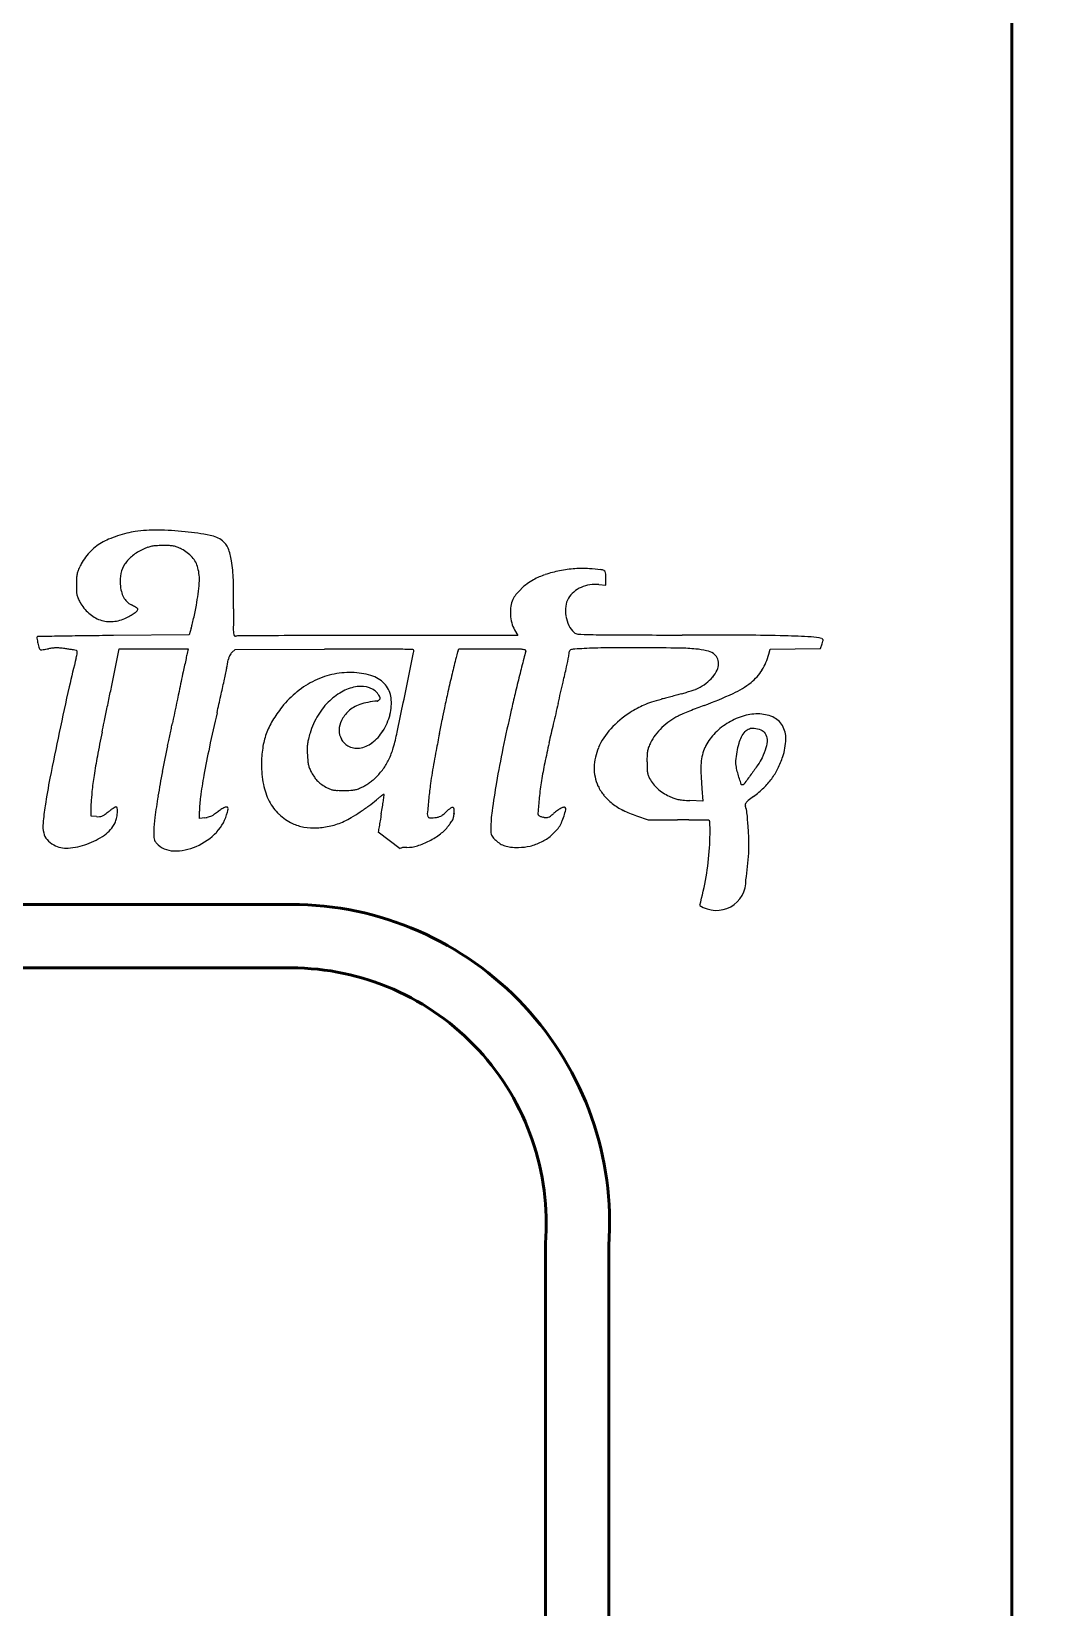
# Model space of a CAD drawing. Header units: millimetres. Extents: x 35877 to 3066687, y -650199 to -40525.
# Drawn here: x 147159.47 to 147175.43, y -179762.84 to -179737.99 of the extents above; entities that cross this region are included whole.
import ezdxf

# ---------------------------------------------------------------- set-up
doc = ezdxf.new("R2010")
doc.units = ezdxf.units.MM
doc.header["$MEASUREMENT"] = 0
doc.layers.add('A8_FURNITURE', color=32, linetype='Continuous', lineweight=30)

msp = doc.modelspace()

# ---------------------------------------------------------------- linework, layer by layer
at = {"transparency": 33554687}
for p, q in [((147168.422, -179746.711), (147168.533, -179746.723)), ((147168.533, -179746.723), (147168.533, -179746.609)), ((147161.957, -179747.505), (147160.767, -179747.515)), ((147161.992, -179747.399), (147161.957, -179747.505)), ((147167.144, -179747.515), (147164.937, -179747.515)), ((147167.092, -179747.426), (147167.144, -179747.515)), ((147160.754, -179748.225), (147160.855, -179747.727)), ((147160.855, -179747.727), (147161.399, -179747.727)), ((147161.399, -179747.727), (147161.944, -179747.727)), ((147161.944, -179747.727), (147161.927, -179747.8)), ((147162.635, -179747.784), (147162.685, -179747.737)), ((147162.685, -179747.737), (147164.093, -179747.731)), ((147166.197, -179747.775), (147166.215, -179747.727)), ((147166.215, -179747.727), (147166.748, -179747.727)), ((147171.101, -179747.81), (147171.122, -179747.728)), ((147171.122, -179747.728), (147171.52, -179747.723)), ((147171.52, -179747.723), (147171.918, -179747.718)), ((147171.918, -179747.718), (147171.943, -179747.646)), ((147170.047, -179749.927), (147170.063, -179750.128)), ((147160.412, -179750.364), (147160.415, -179750.161)), ((147162.122, -179750.398), (147162.122, -179750.284)), ((147170.063, -179750.128), (147169.859, -179750.117)), ((147160.496, -179750.37), (147160.412, -179750.364)), ((147162.208, -179750.388), (147162.122, -179750.398)), ((147169.014, -179750.359), (147169.199, -179750.421)), ((147169.199, -179750.421), (147169.663, -179750.423))]:
    msp.add_line(p, q, dxfattribs=at)
at = {"linetype": 'Continuous', "transparency": 33554687}
msp.add_line((147165.29, -179750.876), (147164.941, -179750.617), dxfattribs=at)
at = {"transparency": 33554687}
msp.add_lwpolyline([(147170.974, -179749.001, -0.165578), (147171.044, -179749.059, -0.126809), (147171.074, -179749.155, -0.086433), (147171.057, -179749.285, -0.042244), (147170.995, -179749.441, -0.030353), (147170.93, -179749.552, -0.010828), (147170.824, -179749.703, -0.004165), (147170.711, -179749.856, -0.234744), (147170.68, -179749.871, -0.321391), (147170.668, -179749.862, -0.004802), (147170.639, -179749.774, -0.012477), (147170.611, -179749.679, -0.014928), (147170.59, -179749.589, -0.067594), (147170.584, -179749.491, -0.024239), (147170.601, -179749.351, -0.024499), (147170.632, -179749.212, -0.057984), (147170.671, -179749.113, -0.055252), (147170.731, -179749.028, -0.124944), (147170.795, -179748.984, -0.124914), (147170.873, -179748.975, -0.055211)], format="xyb", close=True, dxfattribs=at)
for centre, radius, start, end in [((147160.97, -179746.736), 0.788, 119.7757, 128.7045), ((147161.048, -179746.872), 0.945, 112.3569, 119.7757), ((147161.525, -179748.033), 2.2, 108.4108, 112.3569), ((147161.542, -179748.082), 2.252, 104.4824, 108.4109), ((147161.28, -179747.07), 1.206, 98.2145, 104.4825), ((147161.43, -179748.111), 2.258, 89.1273, 98.2145), ((147161.393, -179750.556), 4.704, 83.8788, 89.1273), ((147161.364, -179750.827), 4.977, 79.257, 83.8787), ((147162.204, -179746.402), 0.473, 53.2547, 79.2569), ((147162.327, -179746.236), 0.266, 21.3808, 53.2547), ((147161.021, -179746.797), 0.867, 145.4422, 153.789), ((147161.023, -179746.798), 0.87, 137.1154, 145.4423), ((147161.01, -179746.787), 0.853, 128.7045, 137.1154), ((147161.396, -179746.681), 0.536, 128.178, 146.7335), ((147161.578, -179746.911), 0.83, 114.8008, 128.1779), ((147161.732, -179747.244), 1.197, 110.752, 114.8008), ((147161.439, -179746.471), 0.369, 101.0315, 110.752), ((147161.458, -179746.569), 0.469, 92.7145, 101.0315), ((147161.561, -179748.744), 2.647, 90.4023, 92.7144), ((147161.563, -179749.116), 3.019, 88.3369, 90.4022), ((147161.639, -179746.503), 0.405, 79.2461, 88.3369), ((147161.661, -179746.387), 0.287, 67.8201, 79.2461), ((147161.4, -179747.027), 0.978, 63.2389, 67.8201), ((147161.584, -179746.662), 0.569, 42.1071, 63.2389), ((147161.707, -179746.551), 0.404, 14.8072, 42.1072), ((147161.679, -179746.49), 0.962, 9.1489, 21.3807), ((147160.581, -179746.627), 0.398, 168.3552, 177.5781), ((147160.506, -179746.612), 0.322, 157.7472, 168.3552), ((147161.33, -179746.949), 1.213, 153.789, 157.7473), ((147161.393, -179746.657), 0.524, 166.7243, 185.1813), ((147161.341, -179746.645), 0.471, 146.7336, 166.7243), ((147161.402, -179746.632), 0.719, 355.7163, 14.8072), ((147160.412, -179746.694), 2.245, 1.4636, 9.1489), ((147167.9, -179747.55), 1.046, 108.1443, 119.2226), ((147168.177, -179748.393), 1.934, 101.1483, 108.1443), ((147168.199, -179748.505), 2.049, 94.3108, 101.1483), ((147168.161, -179747.998), 1.54, 85.8423, 94.3108), ((147167.631, -179755.281), 8.842, 84.6711, 85.8422), ((147168.44, -179746.606), 0.13, 60.5976, 84.671), ((147168.481, -179746.534), 0.0462, 8.3307, 60.5976), ((147167.965, -179746.609), 0.568, 360, 8.3308), ((147162.612, -179746.713), 2.431, 177.5781, 180), ((147162.859, -179746.713), 2.679, 180, 182.1863), ((147161.703, -179746.629), 0.835, 185.1812, 193.3573), ((147158.882, -179746.443), 3.246, 349.4776, 355.7163), ((147151.218, -179746.929), 11.442, 359.1646, 1.4637), ((147167.873, -179747.492), 0.982, 133.7295, 140.5924), ((147167.946, -179747.568), 1.088, 127.1046, 133.7296), ((147167.811, -179747.389), 0.863, 119.2227, 127.1046), ((147168.35, -179747.214), 0.503, 114.3516, 130.1218), ((147168.365, -179747.248), 0.54, 99.1594, 114.3517), ((147168.366, -179747.254), 0.545, 84.0831, 99.1595), ((147160.553, -179746.801), 0.371, 182.1863, 191.591), ((147160.438, -179746.825), 0.253, 191.591, 203.6868), ((147160.906, -179746.619), 0.765, 203.6868, 208.9857), ((147160.817, -179746.669), 0.662, 208.9857, 228.2812), ((147161.253, -179746.735), 0.372, 193.3573, 208.3097), ((147161.171, -179746.779), 0.28, 208.3096, 225.9491), ((147161.184, -179746.766), 0.298, 225.949, 242.7824), ((147160.528, -179748.042), 1.136, 60.743, 62.7824), ((147160.702, -179747.731), 0.78, 58.0382, 60.7429), ((147156.6, -179746.019), 5.567, 348.3634, 349.4776), ((147167.71, -179747.146), 0.684, 172.2212, 183.2689), ((147167.384, -179747.102), 0.355, 154.1688, 172.2212), ((147167.419, -179747.119), 0.394, 140.5923, 154.1688), ((147168.45, -179747.116), 0.555, 173.5587, 189.4858), ((147168.205, -179747.088), 0.308, 148.8119, 173.5587), ((147168.284, -179747.136), 0.401, 130.1218, 148.8118), ((147160.725, -179746.772), 0.525, 228.2811, 251.2598), ((147160.719, -179746.789), 0.507, 251.2598, 274.7044), ((147160.712, -179746.704), 0.592, 274.7044, 295.575), ((147160.508, -179746.277), 1.064, 295.575, 300.3322), ((147160.778, -179746.738), 0.53, 300.3322, 308.3435), ((147160.898, -179746.89), 0.337, 308.3435, 317.5931), ((147160.677, -179747.771), 0.827, 55.9232, 58.0382), ((147161.125, -179747.109), 0.0285, 31.7175, 55.9232), ((147161.133, -179747.104), 0.0192, 317.5931, 31.7175), ((147157.058, -179746.126), 5.097, 346.197, 347.2725), ((147156.444, -179745.987), 5.727, 347.2725, 348.3634), ((147222.903, -179747.974), 60.25, 179.1647, 179.43857), ((147167.726, -179747.145), 0.7, 183.2688, 194.2131), ((147168.464, -179747.114), 0.569, 189.4858, 205.2281), ((147159.58, -179747.553), 0.0236, 135.0338, 190.8527), ((147159.576, -179747.549), 0.0172, 91.0695, 135.0339), ((147171.212, -180370.844), 623.42, 91.037686, 91.069543), ((147161.05, -179809.807), 62.291, 90.6815, 91.03765), ((147161.747, -179868.417), 120.905, 90.4646, 90.6814), ((147161.197, -179747.143), 0.835, 342.0992, 346.197), ((147163.756, -179747.395), 1.101, 179.4386, 184.2835), ((147162.763, -179747.469), 0.105, 184.2834, 206.6121), ((147162.686, -179747.508), 0.019, 206.6121, 285.0731), ((147162.723, -179747.646), 0.124, 90.2903, 105.0732), ((147172.924, -181760.138), 2012.642, 90.272066, 90.290401), ((147164.563, -179999.327), 251.812, 90.10796, 90.27205), ((147164.995, -180228.803), 481.288, 90.00684, 90.10791), ((147167.451, -179747.215), 0.416, 194.2132, 210.3719), ((147168.265, -179747.207), 0.35, 205.2281, 227.8962), ((147168.097, -179747.394), 0.0981, 227.8962, 266.301), ((147168.4, -179742.701), 4.801, 266.301, 268.6457), ((147168.691, -179730.384), 17.121, 268.6458, 269.8659), ((147170.593, -178917.173), 830.335, 269.865982, 269.940925), ((147169.534, -179944.906), 197.399, 89.6494, 89.94092), ((147170.554, -179778.096), 30.586, 88.4934, 89.6494), ((147170.89, -179765.337), 17.822, 87.1691, 88.4933), ((147171.736, -179748.223), 0.688, 73.1667, 87.1691), ((147161.472, -179747.191), 1.95, 190.8528, 193.2401), ((147161.222, -179747.25), 1.693, 193.2401, 195.965), ((147159.63, -179747.705), 0.0374, 195.965, 238.2825), ((147159.62, -179747.722), 0.0174, 238.2826, 273.8106), ((147159.552, -179746.71), 1.032, 273.8106, 275.7137), ((147159.572, -179746.905), 0.836, 275.7136, 278.5521), ((147159.495, -179746.397), 1.349, 278.5521, 280.5349), ((147159.882, -179748.475), 0.764, 95.6495, 100.535), ((147159.868, -179748.33), 0.619, 89.9241, 95.6495), ((147159.867, -179748.462), 0.751, 84.7989, 89.9242), ((147159.786, -179749.355), 1.647, 81.9506, 84.799), ((147159.53, -179751.166), 3.476, 80.9278, 81.9507), ((147159.736, -179749.877), 2.171, 79.4722, 80.9277), ((147159.567, -179750.784), 3.093, 78.6142, 79.4722), ((147160.171, -179747.788), 0.0368, 58.2825, 78.6142), ((147159.836, -179747.758), 0.359, 348.76, 354.3932), ((147160.185, -179747.765), 0.0105, 359.366, 58.2826), ((147159.874, -179747.762), 0.321, 354.3931, 359.366), ((147167.27, -179749.013), 5.479, 167.2039, 168.0086), ((147162.737, -179747.892), 0.149, 133.2193, 144.9505), ((147165.464, -180065.759), 318.031, 90.1093, 90.24703), ((147164.902, -179771.248), 23.519, 89.1843, 90.1093), ((147164.77, -179780.514), 32.786, 88.7496, 89.1844), ((146554.403, -179624.487), 623.409, 348.55381, 348.592771), ((147165.486, -179747.751), 0.0156, 0, 88.7496), ((147165.326, -179747.751), 0.176, 348.5928, 359.9999), ((147166.895, -179748.04), 0.747, 159.1832, 166.107), ((147166.748, -179817.772), 70.044, 89.73119, 90.00002), ((147167.067, -179749.786), 2.058, 86.2992, 89.7312), ((147167.177, -179748.078), 0.346, 76.3222, 86.2991), ((147169.687, -179748.503), 2.528, 162.9467, 165.729), ((147167.255, -179747.757), 0.0155, 342.9467, 76.3221), ((147167.609, -179747.771), 0.344, 348.7022, 359.5718), ((147167.986, -179747.774), 0.0323, 134.3677, 179.5717), ((147168, -179747.788), 0.0521, 102.7303, 134.3678), ((147168.066, -179748.084), 0.355, 93.7965, 102.7303), ((147168.813, -179759.337), 11.633, 93.0778, 93.7965), ((147168.592, -179755.216), 7.506, 90.4105, 93.0778), ((147168.914, -179800.256), 52.548, 89.7761, 90.4104), ((147168.862, -179813.676), 65.967, 89.27041, 89.77599), ((147169.664, -179750.666), 2.952, 84.4454, 89.2704), ((147169.806, -179749.208), 1.487, 77.7745, 84.4455), ((147170.051, -179748.075), 0.328, 57.3106, 77.7745), ((147170.139, -179747.939), 0.167, 26.1489, 57.3107), ((147171.921, -179747.614), 0.0514, 52.6025, 73.1668), ((147171.066, -179747.343), 0.928, 340.9134, 343.6016), ((147171.942, -179747.587), 0.0169, 5.4245, 52.6026), ((147171.906, -179747.59), 0.0524, 343.6015, 5.4246), ((147171.011, -179750.762), 11.212, 165.0397, 167.4344), ((147159.575, -179747.706), 0.626, 345.0398, 348.76), ((147373.76, -179792.872), 216.575, 168.00862, 168.06546), ((147144.972, -179744.527), 17.925, 348.0799, 348.7287), ((147159.132, -179747.349), 3.486, 348.7287, 350.9119), ((147162.733, -179747.925), 0.16, 159.7909, 170.9118), ((147162.841, -179747.965), 0.276, 152.384, 159.7909), ((147162.839, -179747.963), 0.273, 144.9505, 152.384), ((147200.468, -179756.344), 35.332, 166.107, 166.5397), ((147213.433, -179759.63), 47.667, 165.7291, 166.0572), ((147152.801, -179744.765), 15.455, 346.9697, 347.8747), ((147155.971, -179745.446), 12.213, 347.8746, 348.7022), ((147170.071, -179747.959), 0.239, 334.5438, 0), ((147170.099, -179747.959), 0.211, 360, 26.1489), ((147170.241, -179747.592), 0.887, 328.176, 345.7958), ((146956.795, -179706.732), 208.137, 348.44079, 348.50083), ((147477.227, -179814.741), 322.329, 168.06547, 168.12185), ((147139.845, -179743.444), 23.165, 347.4763, 348.0799), ((147164.543, -179749.483), 1.394, 115.4587, 129.0594), ((147164.508, -179749.408), 1.312, 101.4078, 115.4586), ((147164.496, -179749.351), 1.253, 86.8705, 101.4078), ((147164.506, -179749.169), 1.071, 70.7751, 86.8705), ((147164.708, -179748.59), 0.458, 40.4094, 70.7751), ((147164.762, -179748.544), 0.387, 6.7048, 40.4095), ((147063.664, -179727.6), 103.814, 348.31408, 348.5538), ((147188.851, -179753.564), 23.387, 166.5397, 167.2449), ((147206.151, -179757.822), 40.164, 166.0573, 166.4825), ((147109.052, -179734.641), 60.36, 346.64103, 346.96968), ((147169.692, -179747.714), 0.697, 295.1761, 307.2626), ((147169.728, -179747.762), 0.636, 307.2626, 320.2045), ((147169.822, -179747.84), 0.515, 320.2045, 334.5438), ((147169.963, -179747.169), 1.384, 294.6199, 308.3359), ((147170.352, -179747.661), 0.757, 308.3358, 328.176), ((147222.534, -179762.246), 64, 167.43433, 168.09415), ((146881.604, -179691.353), 284.884, 348.39333, 348.44077), ((149115.923, -180159.418), 1996.881, 168.121775, 168.136442), ((147128.26, -179740.871), 35.032, 347.0336, 347.4763), ((147164.686, -179749.658), 1.621, 129.0594, 141.208), ((147164.871, -179749.291), 1.02, 132.8143, 140.9678), ((147164.876, -179749.296), 1.027, 118.2279, 132.8143), ((147164.693, -179748.955), 0.64, 97.4278, 118.228), ((147164.665, -179748.744), 0.427, 71.216, 97.4278), ((147165.063, -179750.147), 1.604, 94.925, 100.3412), ((147164.712, -179748.607), 0.282, 35.4533, 71.2159), ((147164.924, -179748.531), 0.018, 274.925, 297.194), ((147164.886, -179748.456), 0.102, 297.194, 303.3635), ((147164.574, -179748.705), 0.452, 30.8217, 35.4533), ((147164.874, -179748.44), 0.123, 303.3635, 309.348), ((147164.868, -179748.432), 0.132, 309.3479, 315), ((147164.896, -179748.513), 0.0764, 13.5619, 30.8218), ((147164.938, -179748.502), 0.0331, 315, 343.8672), ((147164.94, -179748.502), 0.0319, 343.8671, 13.5619), ((147164.452, -179748.58), 0.698, 345.0441, 6.7048), ((147181.236, -179751.84), 15.579, 167.2448, 168.2009), ((147192.05, -179754.432), 25.661, 166.4825, 167.0773), ((147170.34, -179751.94), 3.544, 105.3108, 107.9227), ((147317.927, -180291.024), 562.467, 105.30374, 105.31084), ((147560.085, -181175.982), 1479.957, 105.300275, 105.303712), ((147575.281, -181231.532), 1537.548, 105.296784, 105.300222), ((147413.571, -180640.293), 924.594, 105.291717, 105.296759), ((147169.061, -179746.005), 2.518, 285.2917, 287.0537), ((147168.948, -179745.638), 2.901, 287.0536, 288.6377), ((147169.047, -179745.932), 2.592, 288.6377, 290.2291), ((147169.749, -179747.836), 0.562, 290.229, 295.1761), ((147167.77, -179742.383), 6.649, 290.337, 294.6199), ((146904.163, -179695.986), 261.855, 348.34536, 348.39325), ((147194, -179756.008), 32.428, 167.0336, 168.0182), ((147164.902, -179749.833), 1.898, 141.2079, 149.0707), ((147164.999, -179749.381), 1.177, 148.7042, 156.1532), ((147164.929, -179749.338), 1.094, 140.9678, 148.7041), ((147164.866, -179749.117), 0.568, 134.0307, 152.3917), ((147164.753, -179749), 0.406, 119.8555, 134.0307), ((147164.85, -179749.168), 0.6, 109.28, 119.8555), ((147164.923, -179749.377), 0.821, 100.3412, 109.28), ((147164.177, -179748.507), 0.984, 328.5474, 345.0441), ((147075.005, -179729.945), 92.233, 348.05212, 348.31408), ((147183.478, -179752.308), 17.869, 168.2009, 168.8272), ((147192.873, -179754.621), 26.505, 167.0773, 168.4015), ((147405.798, -179805.111), 244.638, 166.64107, 166.71899), ((147169.785, -179750.072), 1.6, 123.1368, 137.2744), ((147169.903, -179750.254), 1.816, 118.9572, 123.1368), ((147169.591, -179749.689), 1.171, 113.1511, 118.9571), ((147169.68, -179749.899), 1.399, 107.9227, 113.151), ((147170.072, -179749.607), 0.914, 115.9243, 125.5875), ((147170.449, -179750.382), 1.776, 113.3141, 115.9242), ((147172.52, -179755.189), 7.01, 112.3736, 113.3142), ((147172.803, -179755.875), 7.752, 111.4414, 112.3737), ((147172.23, -179754.416), 6.184, 110.3369, 111.4414), ((147171.005, -179749.795), 1.056, 107.7593, 122.3137), ((147170.932, -179749.568), 0.817, 90.121, 107.7593), ((147170.931, -179749.335), 0.584, 66.5462, 90.1209), ((147223.799, -179762.513), 65.292, 168.09419, 168.7382), ((147180.253, -179753.14), 20.09, 168.2257, 169.3173), ((147085.553, -179733.4), 76.646, 348.22568, 348.34531), ((147065.194, -179728.527), 98.628, 347.97654, 348.03406), ((147116.966, -179739.499), 45.706, 348.0341, 348.1363), ((147164.29, -179749.465), 1.184, 149.0706, 160.269), ((147165.23, -179749.483), 1.43, 156.1533, 162.5921), ((147164.667, -179749.013), 0.344, 152.3917, 179.1382), ((147164.595, -179749.012), 0.271, 179.1382, 209.9543), ((147164.444, -179748.67), 0.67, 306.5547, 328.5474), ((147161.918, -179748.337), 3.396, 343.7678, 348.0522), ((147194.051, -179754.397), 28.647, 168.8273, 169.2671), ((147181.401, -179752.144), 14.075, 166.7191, 167.3434), ((147169.386, -179749.704), 1.058, 137.2745, 156.5531), ((147170.148, -179749.727), 1.055, 133.9514, 142.5019), ((147170.185, -179749.765), 1.108, 125.5876, 133.9514), ((147171.001, -179749.79), 1.049, 122.3137, 136.9138), ((147171.033, -179749.1), 0.328, 30.2607, 66.5462), ((147170.969, -179749.138), 0.402, 358.3088, 30.2607), ((147178.69, -179752.936), 17.464, 167.8253, 169.1887), ((147111.11, -179738.356), 51.672, 347.8252, 347.9192), ((147063.872, -179728.245), 99.98, 347.9192, 347.9765), ((147175.753, -179752.135), 13.774, 168.0183, 169.8852), ((147164.879, -179749.549), 1.779, 171.5765, 179.8073), ((147164.271, -179749.459), 1.164, 160.269, 171.5764), ((147164.427, -179749.293), 0.605, 172.9107, 179.8638), ((147165.997, -179749.297), 2.175, 179.8638, 182.5481), ((147164.393, -179749.288), 0.57, 165.6902, 172.9107), ((147165.56, -179749.586), 1.774, 162.5921, 165.6902), ((147164.618, -179748.998), 0.299, 209.9543, 238.629), ((147164.606, -179749.018), 0.275, 238.6291, 278.4895), ((147164.582, -179748.856), 0.439, 278.4896, 306.5547), ((147163.974, -179748.935), 1.255, 334.7624, 343.7679), ((147210.373, -179757.49), 45.259, 169.2671, 169.6095), ((147183.866, -179752.772), 17.311, 168.4015, 170.2237), ((147380.383, -179794.491), 217.513, 167.9841, 168.0689), ((147180.929, -179752.038), 13.592, 167.3434, 167.9842), ((147169.174, -179749.612), 0.826, 156.5532, 178.7137), ((147169.515, -179749.393), 0.33, 159.0363, 169.3021), ((147170.067, -179749.605), 0.922, 154.2638, 159.0363), ((147169.858, -179749.504), 0.689, 142.502, 154.2639), ((147170.657, -179749.541), 0.62, 154.9225, 166.2907), ((147170.814, -179749.615), 0.793, 136.9137, 154.9225), ((147170.419, -179749.122), 0.953, 341.5208, 358.3088), ((147169.311, -179751.076), 8.955, 169.3173, 171.3143), ((147164.757, -179749.548), 1.657, 179.8073, 190.9229), ((147166.232, -179749.286), 2.41, 182.5481, 184.9288), ((147164.306, -179749.452), 0.477, 184.9287, 192.8406), ((147164.276, -179749.077), 0.921, 323.9814, 334.7624), ((147297.128, -179773.398), 133.461, 169.60959, 169.76245), ((147173.06, -179750.684), 5.613, 168.0689, 170.9564), ((147171.948, -179749.515), 2.768, 177.587, 179.7834), ((147172.081, -179749.515), 2.9, 179.7834, 181.7823), ((147169.642, -179749.417), 0.46, 169.3021, 177.5871), ((147171.448, -179749.632), 1.417, 175.6329, 182.3616), ((147170.837, -179749.585), 0.805, 166.2908, 175.6328), ((147169.904, -179748.949), 1.496, 333.7199, 341.5208), ((147169.097, -179751.62), 9.516, 168.7382, 171.4072), ((147166.326, -179750.62), 5.935, 171.3143, 173.7358), ((147175.618, -179752.349), 14.336, 169.1888, 170.7697), ((147171.186, -179751.321), 9.136, 169.8852, 172.0725), ((147164.162, -179749.485), 0.329, 192.8405, 202.835), ((147164.487, -179749.348), 0.681, 202.835, 208.6339), ((147164.517, -179749.331), 0.716, 208.6339, 215.8831), ((147164.311, -179749.481), 0.462, 215.8832, 225.9539), ((147164.496, -179749.336), 0.584, 308.6179, 314.2274), ((147164.169, -179749), 1.052, 314.2275, 323.9813), ((147168.877, -179750.235), 3.135, 169.7625, 172.9179), ((147169.021, -179749.609), 0.674, 178.7138, 204.5408), ((147169.675, -179749.59), 0.493, 181.7824, 189.1925), ((147169.461, -179749.625), 0.277, 189.1925, 199.8142), ((147169.562, -179749.588), 0.384, 199.8142, 208.1176), ((147169.737, -179749.495), 0.583, 208.1176, 218.1236), ((147175.659, -179749.458), 5.632, 182.3615, 184.7743), ((147170.244, -179749.11), 1.121, 314.0153, 323.7669), ((147170.276, -179749.133), 1.081, 323.767, 333.7198), ((147162.357, -179750.184), 1.942, 173.7358, 179.3052), ((147164.078, -179749.679), 0.965, 190.9229, 207.5823), ((147164.331, -179749.46), 0.491, 225.954, 235.6813), ((147164.562, -179749.121), 0.901, 235.6814, 241.8543), ((147164.307, -179749.599), 0.359, 241.8544, 250.5258), ((147164.281, -179749.673), 0.281, 250.5259, 260.9484), ((147164.316, -179749.451), 0.506, 260.9484, 268.1937), ((147164.39, -179747.089), 2.868, 268.1937, 270.199), ((147164.39, -179747.089), 2.869, 270.199, 272.3411), ((147164.49, -179749.522), 0.433, 272.3412, 280.9977), ((147164.514, -179749.645), 0.308, 280.9977, 291.8172), ((147164.282, -179749.065), 0.932, 291.8172, 296.5537), ((147164.427, -179749.356), 0.608, 296.5537, 302.0116), ((147164.119, -179748.863), 1.189, 302.0116, 305.3132), ((147164.121, -179748.867), 1.184, 305.3132, 308.618), ((147165.392, -179750.624), 0.705, 121.2445, 124.2482), ((147150.668, -179748.054), 14.503, 351.8119, 352.142), ((147165.029, -179750.025), 0.00476, 18.847, 121.2444), ((147165.007, -179750.033), 0.0279, 352.142, 18.8471), ((147176.251, -179751.151), 10.566, 172.918, 174.1948), ((147180.262, -179752.151), 13.653, 170.2237, 172.1263), ((147172.388, -179750.577), 4.933, 170.9564, 174.1377), ((147169.006, -179749.616), 0.656, 204.5408, 219.6468), ((147169.148, -179749.498), 0.842, 219.6468, 232.1812), ((147169.767, -179749.472), 0.62, 218.1235, 227.6754), ((147169.797, -179749.439), 0.664, 227.6755, 236.8878), ((147169.869, -179749.327), 0.797, 236.8878, 244.9225), ((147169.822, -179748.673), 1.728, 306.966, 314.0153), ((147164.022, -179750.853), 4.383, 171.4072, 175.0057), ((147161.463, -179751.311), 1.28, 125.3903, 127.65), ((147161.212, -179750.957), 0.847, 122.3102, 125.3902), ((147161.249, -179751.015), 0.915, 119.9572, 122.3102), ((147160.805, -179750.246), 0.027, 90, 119.9571), ((147160.805, -179750.239), 0.0208, 4.9108, 90), ((147160.319, -179750.281), 0.509, 356.4538, 4.9107), ((147173.297, -179751.972), 11.984, 170.7697, 172.3817), ((147163.784, -179750.29), 1.662, 172.0724, 179.7973), ((147194.87, -179794.901), 55.167, 126.0302, 126.0698), ((147185.405, -179781.889), 39.077, 125.979, 126.0303), ((147162.668, -179750.57), 0.375, 120.9288, 125.979), ((147162.656, -179750.549), 0.351, 115.6213, 120.9287), ((147162.633, -179750.501), 0.297, 110.213, 115.6214), ((147162.547, -179750.269), 0.05, 90, 110.213), ((147162.547, -179750.259), 0.0404, 65.1887, 90), ((147161.427, -179750.045), 1.164, 347.3368, 349.6815), ((147162.558, -179750.235), 0.014, 10.7521, 65.1886), ((147162.516, -179750.243), 0.0568, 349.6815, 10.7521), ((147163.924, -179749.76), 0.792, 207.5823, 226.2255), ((147162.842, -179747.553), 3.289, 303.4597, 306.4123), ((147163.575, -179748.547), 2.055, 306.4123, 310.6132), ((147165.854, -179751.205), 1.447, 128.3125, 130.6132), ((147165.376, -179750.6), 0.676, 124.2482, 128.3126), ((147154.803, -179748.572), 10.337, 350.2332, 350.8545), ((147159.281, -179749.293), 5.802, 350.8545, 351.812), ((147196.91, -179753.252), 31.331, 174.1948, 174.639), ((147166.558, -179750.851), 0.778, 127.8045, 134.463), ((147166.112, -179750.276), 0.0498, 78.3881, 127.8046), ((147166.116, -179750.252), 0.026, 1.1685, 78.3881), ((147165.813, -179750.258), 0.329, 349.044, 1.1686), ((147168.74, -179750.558), 2.022, 172.1263, 179.9217), ((147176.513, -179751), 9.079, 174.1377, 175.6679), ((147168.524, -179751.303), 1.277, 126.1318, 129.9027), ((147168.039, -179750.639), 0.455, 117.9825, 126.1317), ((147167.941, -179750.454), 0.245, 107.3729, 117.9824), ((147167.874, -179750.24), 0.0218, 45, 107.3728), ((147166.708, -179749.991), 1.221, 342.4888, 347.2265), ((147167.862, -179750.252), 0.0383, 347.2264, 45), ((147169.272, -179749.339), 1.043, 232.1812, 243.3576), ((147169.541, -179748.801), 1.644, 243.3576, 251.3015), ((147169.923, -179749.212), 0.924, 244.9224, 249.8713), ((147169.762, -179749.652), 0.456, 249.8713, 258.2678), ((147169.801, -179749.462), 0.65, 258.2678, 264.9874), ((147170.019, -179746.984), 3.138, 264.9873, 267.0784), ((147170.784, -179750.187), 0.054, 170.0016, 200.8168), ((147170.787, -179750.188), 0.0566, 140.2467, 170.0016), ((147170.345, -179750.354), 0.415, 6.1555, 20.8167), ((147170.922, -179750.301), 0.233, 128.4197, 140.2467), ((147173.354, -179753.366), 4.146, 126.9659, 128.4198), ((147160.168, -179750.517), 0.515, 175.0058, 192.4024), ((147160.52, -179750.036), 0.335, 265.8859, 274.3066), ((147160.535, -179750.24), 0.13, 274.3067, 291.3523), ((147160.511, -179750.177), 0.197, 291.3523, 304.3701), ((147159.903, -179749.288), 1.274, 304.3701, 307.65), ((147160.317, -179750.227), 0.531, 305.2972, 332.971), ((147160.53, -179750.335), 0.292, 332.971, 347.4814), ((147160.273, -179750.278), 0.555, 347.4813, 356.4538), ((147163.394, -179750.648), 1.993, 172.3817, 178.4562), ((147162.17, -179750.046), 0.344, 276.431, 282.5757), ((147162.151, -179749.961), 0.43, 282.5757, 287.7697), ((147162.165, -179750.005), 0.384, 287.7697, 293.1039), ((147162.271, -179750.253), 0.115, 293.1039, 306.2058), ((147171.656, -179763.073), 15.773, 126.1098, 126.2058), ((147192.382, -179791.485), 50.942, 126.0698, 126.1099), ((147161.914, -179750.154), 0.664, 316.3438, 347.3368), ((147163.933, -179749.751), 0.804, 226.2255, 244.6471), ((147163.885, -179749.851), 0.693, 244.6471, 260.3342), ((147163.934, -179749.562), 0.986, 260.3342, 272.3763), ((147163.93, -179749.447), 1.101, 272.3763, 283.7722), ((147163.911, -179749.372), 1.179, 283.7721, 294.6023), ((147163.875, -179749.292), 1.266, 294.6022, 300.474), ((147162.929, -179747.685), 3.131, 300.474, 303.4596), ((147177.206, -179752.593), 12.423, 170.441, 170.8461), ((147194.575, -179755.471), 30.029, 170.3474, 170.5296), ((147220.116, -179759.815), 55.937, 170.2331, 170.3475), ((147165.811, -179750.333), 0.0957, 174.6389, 200.9937), ((147165.752, -179750.356), 0.0317, 200.9935, 234.1385), ((147165.758, -179750.347), 0.0428, 234.1385, 260.6086), ((147165.772, -179750.262), 0.129, 260.6087, 273.9351), ((147165.708, -179749.327), 1.067, 273.9351, 276.7544), ((147165.774, -179749.885), 0.505, 276.7544, 283.1277), ((147165.847, -179750.197), 0.184, 283.1277, 296.6688), ((147165.523, -179750.112), 0.664, 307.183, 322.6363), ((147165.838, -179750.18), 0.203, 296.6687, 309.3998), ((147165.523, -179749.796), 0.7, 309.3998, 314.463), ((147164.416, -179749.267), 2.057, 322.6362, 323.8572), ((147165.081, -179749.752), 1.234, 323.8572, 325.6477), ((147164.514, -179749.365), 1.921, 325.6477, 326.6148), ((147166.104, -179750.413), 0.0159, 326.6147, 355.8907), ((147166.2, -179750.42), 0.0801, 170.2149, 175.8906), ((147170.455, -179751.153), 4.398, 169.8947, 170.2149), ((147169.486, -179750.981), 3.414, 169.4036, 169.8947), ((147171.218, -179751.305), 5.175, 169.044, 169.4036), ((147167.507, -179750.318), 0.0468, 175.6679, 239.3233), ((147167.511, -179750.311), 0.0549, 239.3232, 251.1047), ((147167.661, -179749.872), 0.519, 251.1048, 253.364), ((147167.678, -179749.817), 0.577, 253.3639, 255.7498), ((147167.698, -179749.737), 0.659, 255.7498, 257.9084), ((147167.592, -179750.231), 0.154, 257.9085, 271.0192), ((147167.593, -179750.302), 0.0828, 271.0193, 291.9031), ((147167.569, -179750.242), 0.148, 291.9032, 306.3235), ((147167.079, -179749.575), 0.976, 306.3236, 309.9027), ((147167.215, -179750.127), 0.707, 309.9896, 324.5882), ((147167.432, -179750.281), 0.441, 324.5882, 336.1372), ((147166.938, -179750.063), 0.98, 336.1372, 342.4888), ((147169.444, -179818.579), 68.157, 89.66554, 89.81634), ((147169.62, -179788.574), 38.151, 89.4327, 89.6656), ((147168.908, -179860.438), 110.018, 89.36259, 89.43272), ((147170.13, -179750.574), 0.147, 82.1175, 89.3626), ((147170.147, -179750.454), 0.0264, 1.2068, 82.1175), ((147163.287, -179750.598), 6.888, 359.6097, 1.2068), ((147165.073, -179750.923), 5.718, 3.9991, 6.1554), ((147165.75, -179750.875), 5.039, 1.3803, 3.999), ((147159.891, -179750.578), 0.231, 192.4023, 221.6321), ((147160.021, -179750.462), 0.405, 221.6321, 240.8197), ((147159.958, -179749.72), 1.152, 289.7759, 305.2972), ((147163.588, -179750.653), 2.187, 178.4562, 180.6517), ((147161.615, -179750.675), 0.214, 180.6517, 192.7384), ((147161.51, -179750.699), 0.106, 192.7383, 211.9469), ((147161.616, -179750.633), 0.231, 211.9469, 222.6637), ((147161.665, -179749.917), 1.008, 293.6694, 316.3438), ((147165.209, -179749.704), 1.179, 287.2877, 297.2687), ((147165.198, -179749.684), 1.202, 297.2688, 307.183), ((147167.78, -179750.556), 1.062, 179.9217, 183.6956), ((147166.841, -179750.617), 0.121, 183.6957, 202.3167), ((147166.833, -179750.62), 0.112, 202.3168, 221.9647), ((147167.372, -179750.136), 0.837, 221.9646, 226.4304), ((147167.108, -179750.413), 0.454, 226.4303, 237.7282), ((147167.15, -179750.042), 0.814, 283.3765, 296.5905), ((147167.16, -179750.061), 0.793, 296.5905, 309.9896), ((147166.433, -179750.62), 3.742, 356.2604, 359.6097), ((147168.301, -179750.814), 2.488, 356.9399, 1.3802), ((147160.023, -179750.459), 0.409, 240.8197, 273.9649), ((147159.975, -179749.767), 1.102, 273.9649, 289.7759), ((147161.722, -179750.535), 0.376, 222.6637, 268.4609), ((147161.735, -179750.074), 0.836, 268.4609, 293.6695), ((147165.319, -179750.897), 0.0354, 101.1342, 143.6211), ((147165.351, -179751.01), 0.153, 93.4528, 104.9209), ((147165.394, -179751.707), 0.851, 90.2302, 93.4528), ((147165.388, -179750.28), 0.576, 270.2302, 287.2877), ((147167.037, -179750.526), 0.321, 237.7281, 252.4003), ((147167.071, -179750.417), 0.435, 252.4002, 264.6304), ((147167.154, -179749.53), 1.326, 264.6304, 269.9547), ((147167.154, -179750.058), 0.797, 269.9547, 283.3766), ((147165.708, -179750.572), 4.468, 344.4656, 356.2604), ((147166.792, -179750.733), 3.999, 350.9167, 356.9399), ((147170.274, -179751.382), 0.467, 235.9838, 2.1527)]:
    msp.add_arc(centre, radius, start, end, dxfattribs=at)
at = {"layer": 'A8_FURNITURE', "linetype": 'ByBlock', "lineweight": 53, "transparency": 33554687}
for points in [[(147149.685, -179752.755), (147163.569, -179752.755, -0.437822), (147167.578, -179757.098), (147167.578, -179770.098, 1), (147175.935, -179770.098), (147175.935, -179679.359)], [(147149.685, -179751.755), (147163.569, -179751.755, -0.435321), (147168.578, -179757.136), (147168.578, -179770.098, 1), (147174.935, -179770.098), (147174.935, -179679.359)]]:
    msp.add_lwpolyline(points, format="xyb", dxfattribs=at)

doc.saveas('drawing.dxf')
